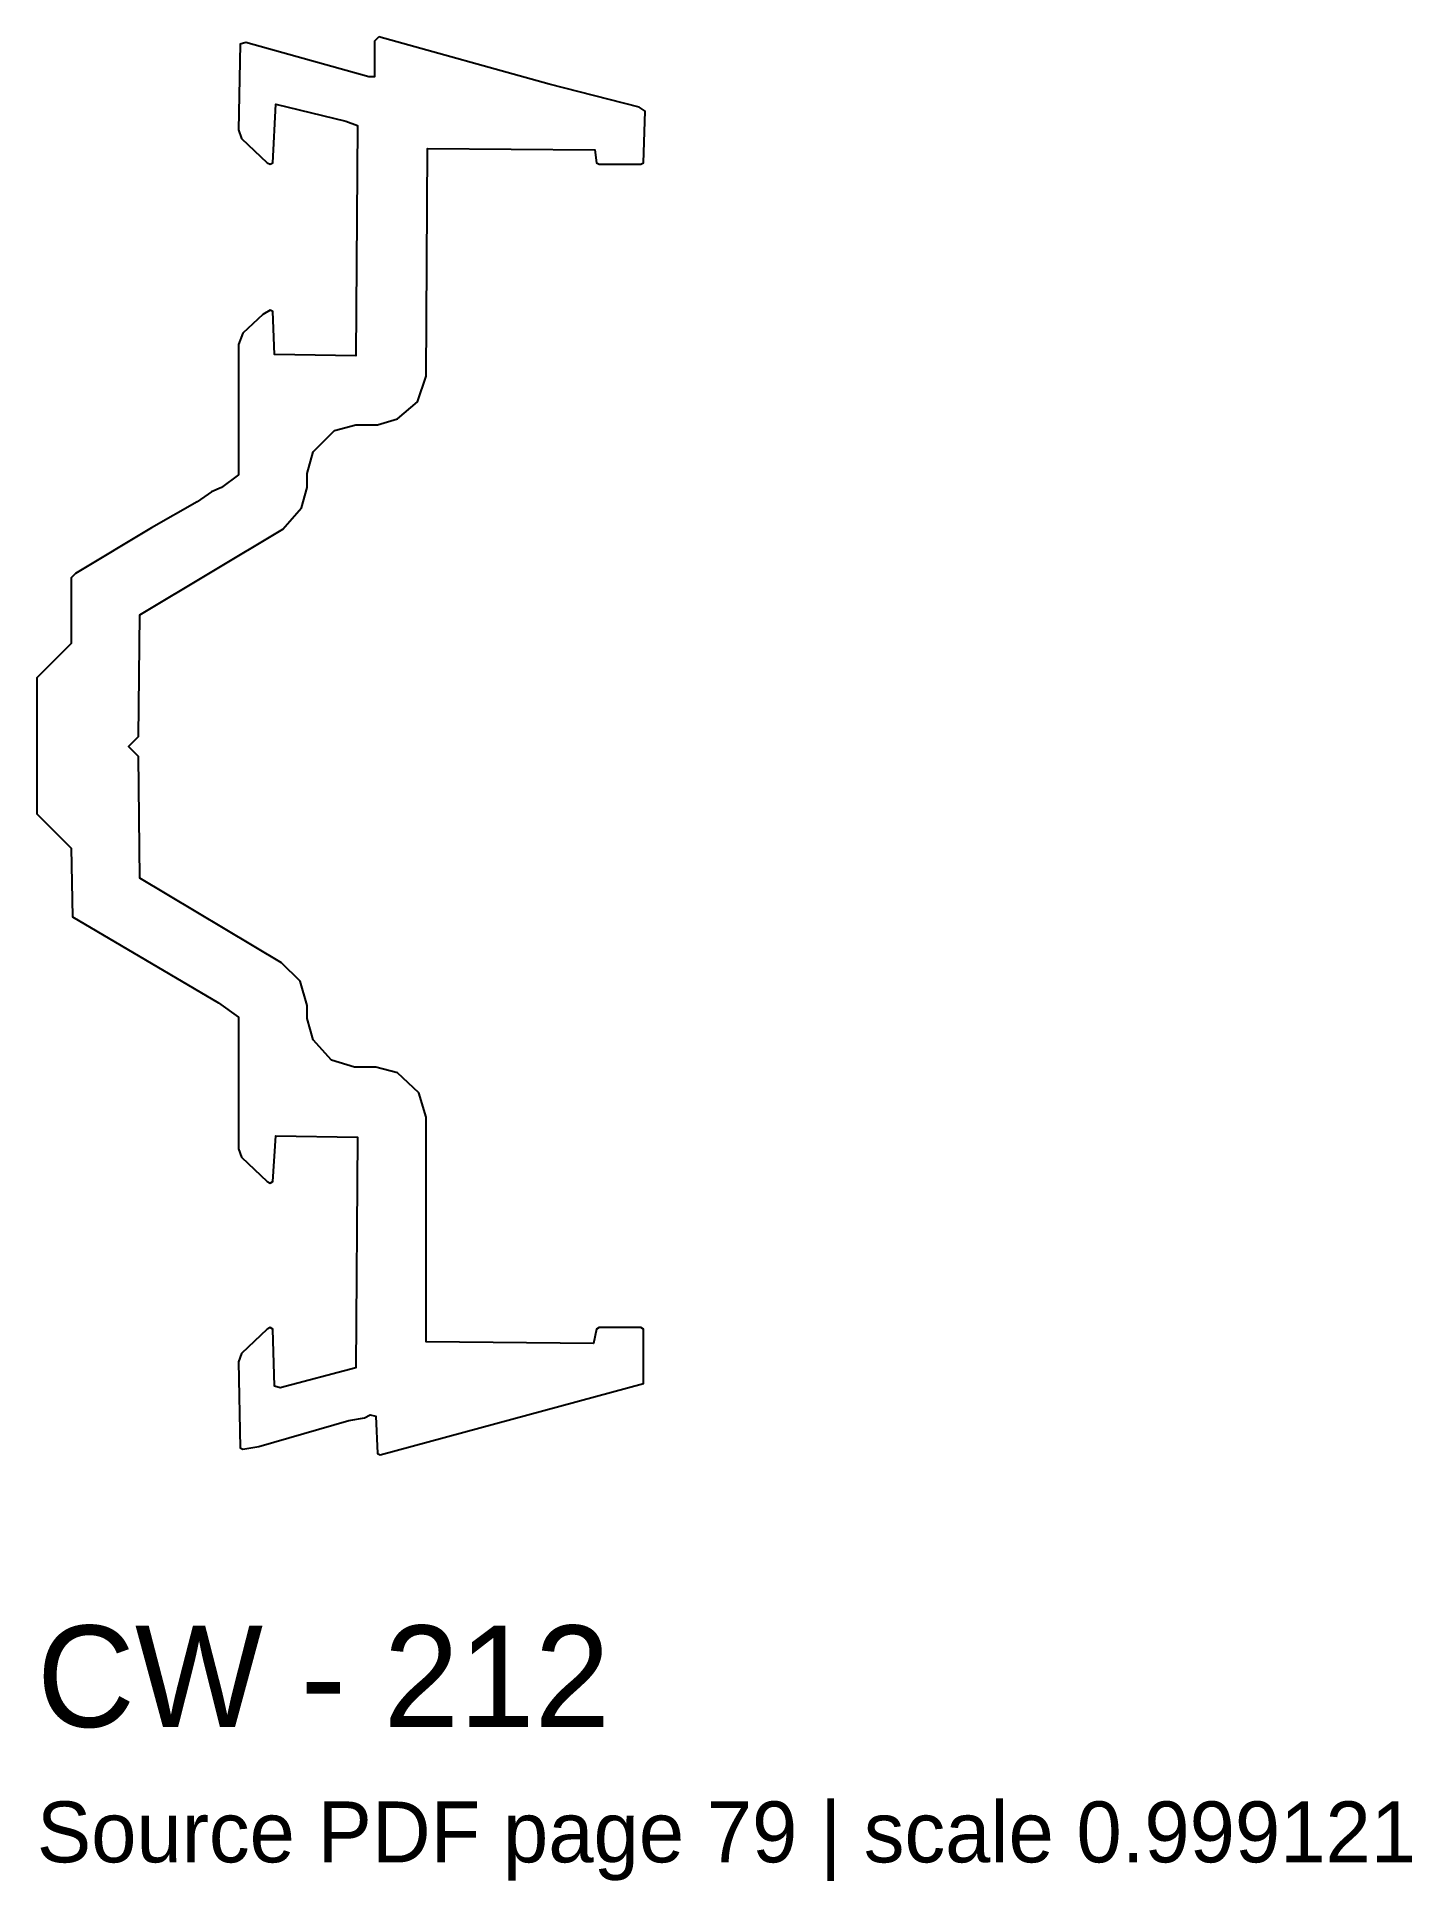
# Model space of a CAD drawing. Header units: millimetres. Extents: x 0 to 40.7, y -12.6 to 42.
import ezdxf

# ---------------------------------------------------------------- set-up
doc = ezdxf.new("R2010")
doc.units = ezdxf.units.MM
doc.layers.add('INFO', color=7, linetype='Continuous')
doc.layers.add('PROFILE', color=7, linetype='Continuous')

msp = doc.modelspace()

# ---------------------------------------------------------------- linework, layer by layer
at = {"layer": 'PROFILE'}
msp.add_lwpolyline([(10.109, 41.958), (9.982, 41.831), (9.982, 40.773), (9.813, 40.773), (6.175, 41.789), (6.006, 41.746), (5.964, 39.208), (6.048, 38.955), (6.81, 38.236), (6.894, 38.193), (6.979, 38.236), (7.063, 39.97), (9.136, 39.462), (9.474, 39.335), (9.432, 32.526), (7.021, 32.568), (6.979, 33.837), (6.894, 33.879), (6.683, 33.752), (6.091, 33.202), (5.964, 32.864), (5.964, 29.015), (5.456, 28.634), (5.16, 28.508), (4.737, 28.212), (3.384, 27.45), (1.142, 26.097), (1.015, 25.97), (1.015, 24.024), (0, 23.009), (0, 18.991), (1.015, 17.976), (1.057, 15.946), (5.372, 13.408), (5.964, 12.985), (5.964, 9.094), (6.048, 8.84), (6.81, 8.121), (6.894, 8.079), (6.979, 8.121), (7.063, 9.474), (9.474, 9.432), (9.432, 2.622), (7.19, 2.03), (7.021, 2.073), (6.979, 3.764), (6.894, 3.807), (6.81, 3.764), (6.048, 3.045), (5.964, 2.792), (6.006, 0.254), (6.091, 0.211), (6.556, 0.296), (9.221, 1.057), (9.686, 1.142), (9.855, 1.227), (10.024, 1.184), (10.066, 0.085), (10.151, 0.042), (17.934, 2.157), (17.934, 3.764), (17.849, 3.807), (16.622, 3.807), (16.538, 3.764), (16.453, 3.341), (11.505, 3.384), (11.505, 10.024), (11.293, 10.743), (10.659, 11.335), (10.024, 11.505), (9.39, 11.505), (8.713, 11.716), (8.163, 12.308), (7.994, 12.943), (7.994, 13.323), (7.782, 14.042), (7.233, 14.592), (3.045, 17.088), (3.003, 20.683), (2.707, 20.979), (3.003, 21.275), (3.045, 24.87), (7.275, 27.408), (7.825, 28.042), (7.994, 28.634), (7.994, 29.057), (8.163, 29.692), (8.798, 30.326), (9.432, 30.495), (10.066, 30.495), (10.659, 30.665), (11.251, 31.172), (11.505, 31.934), (11.547, 38.659), (16.495, 38.616), (16.538, 38.236), (16.622, 38.193), (17.849, 38.193), (17.934, 38.236), (17.976, 39.758), (17.807, 39.885), (15.142, 40.562)], close=True, dxfattribs=at)

# ---------------------------------------------------------------- texts
at = {"layer": 'INFO'}
for s, height, p in [('CW - 212', 3, (0, -8)), ('Source PDF page 79 | scale 0.999121', 1.8, (0, -12))]:
    msp.add_text(s, height=height, dxfattribs=at).set_placement(p)

doc.saveas('drawing.dxf')
